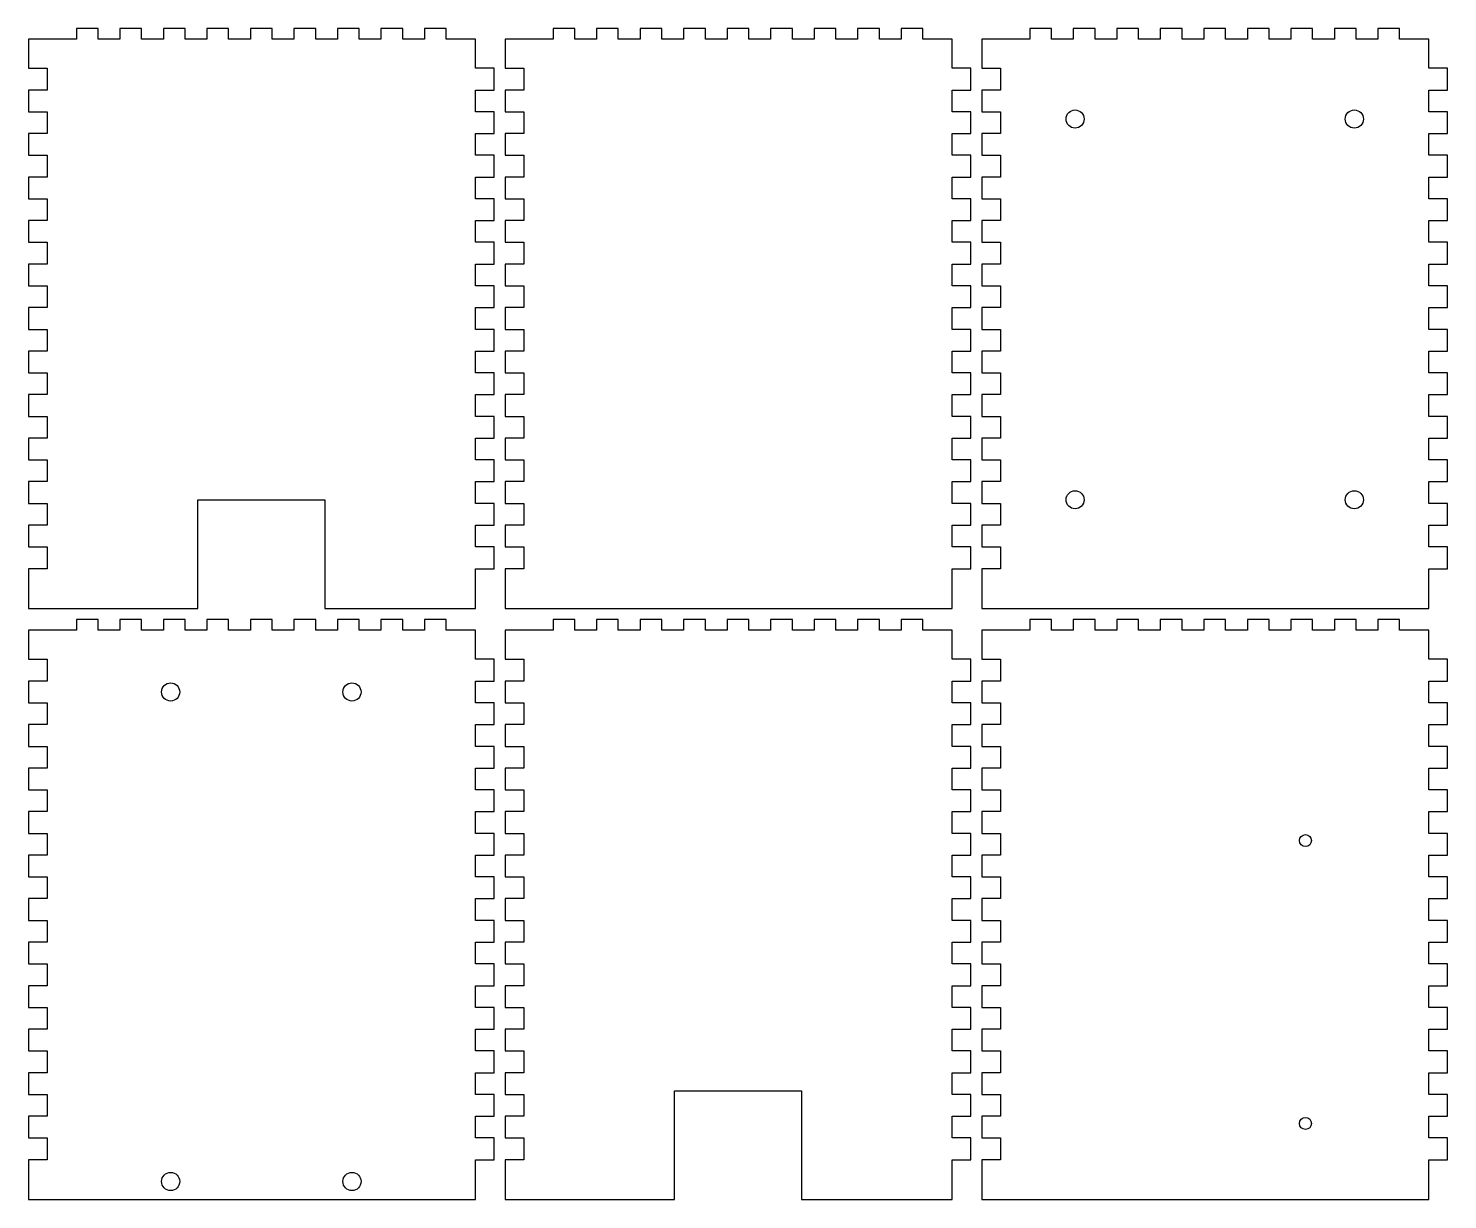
# Model space of a CAD drawing. Header units: millimetres. Extents: x -391 to 0, y -326 to -3.
import ezdxf

# ---------------------------------------------------------------- set-up
doc = ezdxf.new("R2010")
doc.units = ezdxf.units.MM
doc.layers.get('0').update_dxf_attribs({"linetype": 'CONTINUOUS'})

msp = doc.modelspace()

# ---------------------------------------------------------------- linework, layer by layer
for points in [[(-309.66, -133), (-309.66, -163), (-268.12, -163), (-268.12, -152), (-262.93, -152), (-262.93, -146), (-268.12, -146), (-268.12, -140), (-262.93, -140), (-262.93, -134), (-268.12, -134), (-268.12, -128), (-262.93, -128), (-262.93, -122), (-268.12, -122), (-268.12, -116), (-262.93, -116), (-262.93, -110), (-268.12, -110), (-268.12, -104), (-262.93, -104), (-262.93, -98), (-268.12, -98), (-268.12, -92), (-262.93, -92), (-262.93, -86), (-268.12, -86), (-268.12, -80), (-262.93, -80), (-262.93, -74), (-268.12, -74), (-268.12, -68), (-262.93, -68), (-262.93, -62), (-268.12, -62), (-268.12, -56), (-262.93, -56), (-262.93, -50), (-268.12, -50), (-268.12, -44), (-262.93, -44), (-262.93, -38), (-268.12, -38), (-268.12, -32), (-262.93, -32), (-262.93, -26), (-268.12, -26), (-268.12, -20), (-262.93, -20), (-262.93, -14), (-268.12, -14), (-268.12, -6), (-276.16, -6), (-276.16, -3), (-282.16, -3), (-282.16, -6), (-288.16, -6), (-288.16, -3), (-294.16, -3), (-294.16, -6), (-300.16, -6), (-300.16, -3), (-306.16, -3), (-306.16, -6), (-312.16, -6), (-312.16, -3), (-318.16, -3), (-318.16, -6), (-324.16, -6), (-324.16, -3), (-330.16, -3), (-330.16, -6), (-336.16, -6), (-336.16, -3), (-342.16, -3), (-342.16, -6), (-348.16, -6), (-348.16, -3), (-354.16, -3), (-354.16, -6), (-360.16, -6), (-360.16, -3), (-366.16, -3), (-366.16, -6), (-372.16, -6), (-372.16, -3), (-378.16, -3), (-378.16, -6), (-391.39, -6), (-391.39, -14), (-386.2, -14), (-386.2, -20), (-391.39, -20), (-391.39, -26), (-386.2, -26), (-386.2, -32), (-391.39, -32), (-391.39, -38), (-386.2, -38), (-386.2, -44), (-391.39, -44), (-391.39, -50), (-386.2, -50), (-386.2, -56), (-391.39, -56), (-391.39, -62), (-386.2, -62), (-386.2, -68), (-391.39, -68), (-391.39, -74), (-386.2, -74), (-386.2, -80), (-391.39, -80), (-391.39, -86), (-386.2, -86), (-386.2, -92), (-391.39, -92), (-391.39, -98), (-386.2, -98), (-386.2, -104), (-391.39, -104), (-391.39, -110), (-386.2, -110), (-386.2, -116), (-391.39, -116), (-391.39, -122), (-386.2, -122), (-386.2, -128), (-391.39, -128), (-391.39, -134), (-386.2, -134), (-386.2, -140), (-391.39, -140), (-391.39, -146), (-386.2, -146), (-386.2, -152), (-391.39, -152), (-391.39, -163), (-344.66, -163), (-344.66, -133)], [(-204.7, -3), (-210.7, -3), (-210.7, -6), (-216.7, -6), (-216.7, -3), (-222.7, -3), (-222.7, -6), (-228.7, -6), (-228.7, -3), (-234.7, -3), (-234.7, -6), (-240.7, -6), (-240.7, -3), (-246.7, -3), (-246.7, -6), (-259.93, -6), (-259.93, -14), (-254.73, -14), (-254.73, -20), (-259.93, -20), (-259.93, -26), (-254.73, -26), (-254.73, -32), (-259.93, -32), (-259.93, -38), (-254.73, -38), (-254.73, -44), (-259.93, -44), (-259.93, -50), (-254.73, -50), (-254.73, -56), (-259.93, -56), (-259.93, -62), (-254.73, -62), (-254.73, -68), (-259.93, -68), (-259.93, -74), (-254.73, -74), (-254.73, -80), (-259.93, -80), (-259.93, -86), (-254.73, -86), (-254.73, -92), (-259.93, -92), (-259.93, -98), (-254.73, -98), (-254.73, -104), (-259.93, -104), (-259.93, -110), (-254.73, -110), (-254.73, -116), (-259.93, -116), (-259.93, -122), (-254.73, -122), (-254.73, -128), (-259.93, -128), (-259.93, -134), (-254.73, -134), (-254.73, -140), (-259.93, -140), (-259.93, -146), (-254.73, -146), (-254.73, -152), (-259.93, -152), (-259.93, -163), (-136.66, -163), (-136.66, -152), (-131.46, -152), (-131.46, -146), (-136.66, -146), (-136.66, -140), (-131.46, -140), (-131.46, -134), (-136.66, -134), (-136.66, -128), (-131.46, -128), (-131.46, -122), (-136.66, -122), (-136.66, -116), (-131.46, -116), (-131.46, -110), (-136.66, -110), (-136.66, -104), (-131.46, -104), (-131.46, -98), (-136.66, -98), (-136.66, -92), (-131.46, -92), (-131.46, -86), (-136.66, -86), (-136.66, -80), (-131.46, -80), (-131.46, -74), (-136.66, -74), (-136.66, -68), (-131.46, -68), (-131.46, -62), (-136.66, -62), (-136.66, -56), (-131.46, -56), (-131.46, -50), (-136.66, -50), (-136.66, -44), (-131.46, -44), (-131.46, -38), (-136.66, -38), (-136.66, -32), (-131.46, -32), (-131.46, -26), (-136.66, -26), (-136.66, -20), (-131.46, -20), (-131.46, -14), (-136.66, -14), (-136.66, -6), (-144.7, -6), (-144.7, -3), (-150.7, -3), (-150.7, -6), (-156.7, -6), (-156.7, -3), (-162.7, -3), (-162.7, -6), (-168.7, -6), (-168.7, -3), (-174.7, -3), (-174.7, -6), (-180.7, -6), (-180.7, -3), (-186.7, -3), (-186.7, -6), (-192.7, -6), (-192.7, -3), (-198.7, -3), (-198.7, -6), (-204.7, -6)], [(-180.7, -3), (-186.7, -3), (-186.7, -6), (-192.7, -6), (-192.7, -3), (-198.7, -3), (-198.7, -6), (-204.7, -6), (-204.7, -3), (-210.7, -3), (-210.7, -6), (-216.7, -6), (-216.7, -3), (-222.7, -3), (-222.7, -6), (-228.7, -6), (-228.7, -3), (-234.7, -3), (-234.7, -6), (-240.7, -6), (-240.7, -3), (-246.7, -3), (-246.7, -6), (-259.93, -6), (-259.93, -14), (-254.73, -14), (-254.73, -20), (-259.93, -20), (-259.93, -26), (-254.73, -26), (-254.73, -32), (-259.93, -32), (-259.93, -38), (-254.73, -38), (-254.73, -44), (-259.93, -44), (-259.93, -50), (-254.73, -50), (-254.73, -56), (-259.93, -56), (-259.93, -62), (-254.73, -62), (-254.73, -68), (-259.93, -68), (-259.93, -74), (-254.73, -74), (-254.73, -80), (-259.93, -80), (-259.93, -86), (-254.73, -86), (-254.73, -92), (-259.93, -92), (-259.93, -98), (-254.73, -98), (-254.73, -104), (-259.93, -104), (-259.93, -110), (-254.73, -110), (-254.73, -116), (-259.93, -116), (-259.93, -122), (-254.73, -122), (-254.73, -128), (-259.93, -128), (-259.93, -134), (-254.73, -134), (-254.73, -140), (-259.93, -140), (-259.93, -146), (-254.73, -146), (-254.73, -152), (-259.93, -152), (-259.93, -163), (-136.66, -163), (-136.66, -152), (-131.46, -152), (-131.46, -146), (-136.66, -146), (-136.66, -140), (-131.46, -140), (-131.46, -134), (-136.66, -134), (-136.66, -128), (-131.46, -128), (-131.46, -122), (-136.66, -122), (-136.66, -116), (-131.46, -116), (-131.46, -110), (-136.66, -110), (-136.66, -104), (-131.46, -104), (-131.46, -98), (-136.66, -98), (-136.66, -92), (-131.46, -92), (-131.46, -86), (-136.66, -86), (-136.66, -80), (-131.46, -80), (-131.46, -74), (-136.66, -74), (-136.66, -68), (-131.46, -68), (-131.46, -62), (-136.66, -62), (-136.66, -56), (-131.46, -56), (-131.46, -50), (-136.66, -50), (-136.66, -44), (-131.46, -44), (-131.46, -38), (-136.66, -38), (-136.66, -32), (-131.46, -32), (-131.46, -26), (-136.66, -26), (-136.66, -20), (-131.46, -20), (-131.46, -14), (-136.66, -14), (-136.66, -6), (-144.7, -6), (-144.7, -3), (-150.7, -3), (-150.7, -6), (-156.7, -6), (-156.7, -3), (-162.7, -3), (-162.7, -6), (-168.7, -6), (-168.7, -3), (-174.7, -3), (-174.7, -6), (-180.7, -6)], [(-128.46, -163), (-5.2, -163), (-5.2, -152), (0, -152), (0, -146), (-5.2, -146), (-5.2, -140), (0, -140), (0, -134), (-5.2, -134), (-5.2, -128), (0, -128), (0, -122), (-5.2, -122), (-5.2, -116), (0, -116), (0, -110), (-5.2, -110), (-5.2, -104), (0, -104), (0, -98), (-5.2, -98), (-5.2, -92), (0, -92), (0, -86), (-5.2, -86), (-5.2, -80), (0, -80), (0, -74), (-5.2, -74), (-5.2, -68), (0, -68), (0, -62), (-5.2, -62), (-5.2, -56), (0, -56), (0, -50), (-5.2, -50), (-5.2, -44), (0, -44), (0, -38), (-5.2, -38), (-5.2, -32), (0, -32), (0, -26), (-5.2, -26), (-5.2, -20), (0, -20), (0, -14), (-5.2, -14), (-5.2, -6), (-13.23, -6), (-13.23, -3), (-19.23, -3), (-19.23, -6), (-25.23, -6), (-25.23, -3), (-31.23, -3), (-31.23, -6), (-37.23, -6), (-37.23, -3), (-43.23, -3), (-43.23, -6), (-49.23, -6), (-49.23, -3), (-55.23, -3), (-55.23, -6), (-61.23, -6), (-61.23, -3), (-67.23, -3), (-67.23, -6), (-73.23, -6), (-73.23, -3), (-79.23, -3), (-79.23, -6), (-85.23, -6), (-85.23, -3), (-91.23, -3), (-91.23, -6), (-97.23, -6), (-97.23, -3), (-103.23, -3), (-103.23, -6), (-109.23, -6), (-109.23, -3), (-115.23, -3), (-115.23, -6), (-128.46, -6), (-128.46, -14), (-123.27, -14), (-123.27, -20), (-128.46, -20), (-128.46, -26), (-123.27, -26), (-123.27, -32), (-128.46, -32), (-128.46, -38), (-123.27, -38), (-123.27, -44), (-128.46, -44), (-128.46, -50), (-123.27, -50), (-123.27, -56), (-128.46, -56), (-128.46, -62), (-123.27, -62), (-123.27, -68), (-128.46, -68), (-128.46, -74), (-123.27, -74), (-123.27, -80), (-128.46, -80), (-128.46, -86), (-123.27, -86), (-123.27, -92), (-128.46, -92), (-128.46, -98), (-123.27, -98), (-123.27, -104), (-128.46, -104), (-128.46, -110), (-123.27, -110), (-123.27, -116), (-128.46, -116), (-128.46, -122), (-123.27, -122), (-123.27, -128), (-128.46, -128), (-128.46, -134), (-123.27, -134), (-123.27, -140), (-128.46, -140), (-128.46, -146), (-123.27, -146), (-123.27, -152), (-128.46, -152)], [(-391.39, -326), (-268.12, -326), (-268.12, -315), (-262.93, -315), (-262.93, -309), (-268.12, -309), (-268.12, -303), (-262.93, -303), (-262.93, -297), (-268.12, -297), (-268.12, -291), (-262.93, -291), (-262.93, -285), (-268.12, -285), (-268.12, -279), (-262.93, -279), (-262.93, -273), (-268.12, -273), (-268.12, -267), (-262.93, -267), (-262.93, -261), (-268.12, -261), (-268.12, -255), (-262.93, -255), (-262.93, -249), (-268.12, -249), (-268.12, -243), (-262.93, -243), (-262.93, -237), (-268.12, -237), (-268.12, -231), (-262.93, -231), (-262.93, -225), (-268.12, -225), (-268.12, -219), (-262.93, -219), (-262.93, -213), (-268.12, -213), (-268.12, -207), (-262.93, -207), (-262.93, -201), (-268.12, -201), (-268.12, -195), (-262.93, -195), (-262.93, -189), (-268.12, -189), (-268.12, -183), (-262.93, -183), (-262.93, -177), (-268.12, -177), (-268.12, -169), (-276.16, -169), (-276.16, -166), (-282.16, -166), (-282.16, -169), (-288.16, -169), (-288.16, -166), (-294.16, -166), (-294.16, -169), (-300.16, -169), (-300.16, -166), (-306.16, -166), (-306.16, -169), (-312.16, -169), (-312.16, -166), (-318.16, -166), (-318.16, -169), (-324.16, -169), (-324.16, -166), (-330.16, -166), (-330.16, -169), (-336.16, -169), (-336.16, -166), (-342.16, -166), (-342.16, -169), (-348.16, -169), (-348.16, -166), (-354.16, -166), (-354.16, -169), (-360.16, -169), (-360.16, -166), (-366.16, -166), (-366.16, -169), (-372.16, -169), (-372.16, -166), (-378.16, -166), (-378.16, -169), (-391.39, -169), (-391.39, -177), (-386.2, -177), (-386.2, -183), (-391.39, -183), (-391.39, -189), (-386.2, -189), (-386.2, -195), (-391.39, -195), (-391.39, -201), (-386.2, -201), (-386.2, -207), (-391.39, -207), (-391.39, -213), (-386.2, -213), (-386.2, -219), (-391.39, -219), (-391.39, -225), (-386.2, -225), (-386.2, -231), (-391.39, -231), (-391.39, -237), (-386.2, -237), (-386.2, -243), (-391.39, -243), (-391.39, -249), (-386.2, -249), (-386.2, -255), (-391.39, -255), (-391.39, -261), (-386.2, -261), (-386.2, -267), (-391.39, -267), (-391.39, -273), (-386.2, -273), (-386.2, -279), (-391.39, -279), (-391.39, -285), (-386.2, -285), (-386.2, -291), (-391.39, -291), (-391.39, -297), (-386.2, -297), (-386.2, -303), (-391.39, -303), (-391.39, -309), (-386.2, -309), (-386.2, -315), (-391.39, -315)], [(-178.2, -296), (-178.2, -326), (-136.66, -326), (-136.66, -315), (-131.46, -315), (-131.46, -309), (-136.66, -309), (-136.66, -303), (-131.46, -303), (-131.46, -297), (-136.66, -297), (-136.66, -291), (-131.46, -291), (-131.46, -285), (-136.66, -285), (-136.66, -279), (-131.46, -279), (-131.46, -273), (-136.66, -273), (-136.66, -267), (-131.46, -267), (-131.46, -261), (-136.66, -261), (-136.66, -255), (-131.46, -255), (-131.46, -249), (-136.66, -249), (-136.66, -243), (-131.46, -243), (-131.46, -237), (-136.66, -237), (-136.66, -231), (-131.46, -231), (-131.46, -225), (-136.66, -225), (-136.66, -219), (-131.46, -219), (-131.46, -213), (-136.66, -213), (-136.66, -207), (-131.46, -207), (-131.46, -201), (-136.66, -201), (-136.66, -195), (-131.46, -195), (-131.46, -189), (-136.66, -189), (-136.66, -183), (-131.46, -183), (-131.46, -177), (-136.66, -177), (-136.66, -169), (-144.7, -169), (-144.7, -166), (-150.7, -166), (-150.7, -169), (-156.7, -169), (-156.7, -166), (-162.7, -166), (-162.7, -169), (-168.7, -169), (-168.7, -166), (-174.7, -166), (-174.7, -169), (-180.7, -169), (-180.7, -166), (-186.7, -166), (-186.7, -169), (-192.7, -169), (-192.7, -166), (-198.7, -166), (-198.7, -169), (-204.7, -169), (-204.7, -166), (-210.7, -166), (-210.7, -169), (-216.7, -169), (-216.7, -166), (-222.7, -166), (-222.7, -169), (-228.7, -169), (-228.7, -166), (-234.7, -166), (-234.7, -169), (-240.7, -169), (-240.7, -166), (-246.7, -166), (-246.7, -169), (-259.93, -169), (-259.93, -177), (-254.73, -177), (-254.73, -183), (-259.93, -183), (-259.93, -189), (-254.73, -189), (-254.73, -195), (-259.93, -195), (-259.93, -201), (-254.73, -201), (-254.73, -207), (-259.93, -207), (-259.93, -213), (-254.73, -213), (-254.73, -219), (-259.93, -219), (-259.93, -225), (-254.73, -225), (-254.73, -231), (-259.93, -231), (-259.93, -237), (-254.73, -237), (-254.73, -243), (-259.93, -243), (-259.93, -249), (-254.73, -249), (-254.73, -255), (-259.93, -255), (-259.93, -261), (-254.73, -261), (-254.73, -267), (-259.93, -267), (-259.93, -273), (-254.73, -273), (-254.73, -279), (-259.93, -279), (-259.93, -285), (-254.73, -285), (-254.73, -291), (-259.93, -291), (-259.93, -297), (-254.73, -297), (-254.73, -303), (-259.93, -303), (-259.93, -309), (-254.73, -309), (-254.73, -315), (-259.93, -315), (-259.93, -326), (-213.2, -326), (-213.2, -296)], [(-128.46, -326), (-5.2, -326), (-5.2, -315), (0, -315), (0, -309), (-5.2, -309), (-5.2, -303), (0, -303), (0, -297), (-5.2, -297), (-5.2, -291), (0, -291), (0, -285), (-5.2, -285), (-5.2, -279), (0, -279), (0, -273), (-5.2, -273), (-5.2, -267), (0, -267), (0, -261), (-5.2, -261), (-5.2, -255), (0, -255), (0, -249), (-5.2, -249), (-5.2, -243), (0, -243), (0, -237), (-5.2, -237), (-5.2, -231), (0, -231), (0, -225), (-5.2, -225), (-5.2, -219), (0, -219), (0, -213), (-5.2, -213), (-5.2, -207), (0, -207), (0, -201), (-5.2, -201), (-5.2, -195), (0, -195), (0, -189), (-5.2, -189), (-5.2, -183), (0, -183), (0, -177), (-5.2, -177), (-5.2, -169), (-13.23, -169), (-13.23, -166), (-19.23, -166), (-19.23, -169), (-25.23, -169), (-25.23, -166), (-31.23, -166), (-31.23, -169), (-37.23, -169), (-37.23, -166), (-43.23, -166), (-43.23, -169), (-49.23, -169), (-49.23, -166), (-55.23, -166), (-55.23, -169), (-61.23, -169), (-61.23, -166), (-67.23, -166), (-67.23, -169), (-73.23, -169), (-73.23, -166), (-79.23, -166), (-79.23, -169), (-85.23, -169), (-85.23, -166), (-91.23, -166), (-91.23, -169), (-97.23, -169), (-97.23, -166), (-103.23, -166), (-103.23, -169), (-109.23, -169), (-109.23, -166), (-115.23, -166), (-115.23, -169), (-128.46, -169), (-128.46, -177), (-123.27, -177), (-123.27, -183), (-128.46, -183), (-128.46, -189), (-123.27, -189), (-123.27, -195), (-128.46, -195), (-128.46, -201), (-123.27, -201), (-123.27, -207), (-128.46, -207), (-128.46, -213), (-123.27, -213), (-123.27, -219), (-128.46, -219), (-128.46, -225), (-123.27, -225), (-123.27, -231), (-128.46, -231), (-128.46, -237), (-123.27, -237), (-123.27, -243), (-128.46, -243), (-128.46, -249), (-123.27, -249), (-123.27, -255), (-128.46, -255), (-128.46, -261), (-123.27, -261), (-123.27, -267), (-128.46, -267), (-128.46, -273), (-123.27, -273), (-123.27, -279), (-128.46, -279), (-128.46, -285), (-123.27, -285), (-123.27, -291), (-128.46, -291), (-128.46, -297), (-123.27, -297), (-123.27, -303), (-128.46, -303), (-128.46, -309), (-123.27, -309), (-123.27, -315), (-128.46, -315)]]:
    msp.add_lwpolyline(points, close=True)
for centre, radius in [((-102.73, -28), 2.5), ((-25.73, -28), 2.5), ((-102.73, -133), 2.5), ((-25.73, -133), 2.5), ((-352.16, -186), 2.5), ((-302.16, -186), 2.5), ((-39.2, -227), 1.65), ((-39.2, -305), 1.65), ((-352.16, -321), 2.5), ((-302.16, -321), 2.5)]:
    msp.add_circle(centre, radius)

doc.saveas('drawing.dxf')
